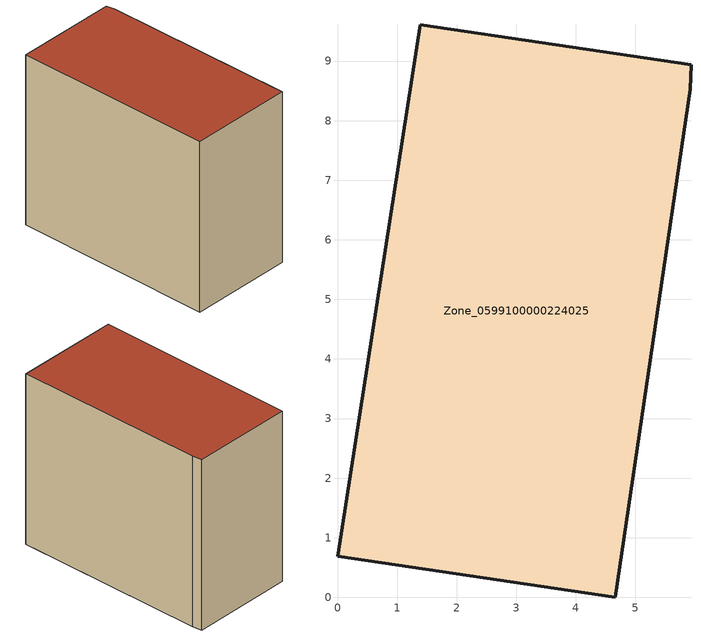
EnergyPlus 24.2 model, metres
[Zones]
Zone_0599100000224025
 floor ground (C_G): 4.66,0 0,0.69 1.39,9.61 5.93,8.94 5.92,8.53 z0
 wall outside (C_F): 0,0.69 4.66,0 5.92,8.53 5.93,8.94 1.39,9.61 0,0.69 z0:7.79
 roof outside (C_R): 1.39,9.61 0,0.69 4.66,0 5.92,8.53 5.93,8.94 z7.79
[BUILDING]
Pand.0599100000224025: North Axis=0; Terrain=City; Loads Convergence Tolerance Value=0.04; Temperature Convergence Tolerance Value=0.4; Solar Distribution=FullExterior; Maximum Number of Warmup Days=25; Minimum Number of Warmup Days=1
[Site:Location]
Rotterdam.The.Hague.AP_ZH_NLD Design_Conditions: Latitude=51.96; Longitude=4.45; Time Zone=1; Elevation=-4.5
[SITE:GROUNDTEMPERATURE:BUILDINGSURFACE]
18, 18, 18, 18, 18, 18, 18, 18, 18, 18, 18, 18
[MATERIAL] Thermal Absorptance=0.9; Solar Absorptance=0.7; Visible Absorptance=0.7
Name | Roughness | Thickness | Conductivity | Density | Specific Heat
G.TC.1946-1964 | MediumSmooth | 0.15 | 1 | 540 | 1210
F.TC.1946-1964 | Rough | 0.3 | 0.857143 | 1920 | 840
R.TC.1946-1964 | MediumRough | 0.2 | 0.235294 | 1500 | 1000
[CONSTRUCTION]
C_G: G.TC.1946-1964
C_F: F.TC.1946-1964
C_R: R.TC.1946-1964
[ZONE]
Zone_0599100000224025: Type=1; Multiplier=1; Ceiling Height=Autocalculate; Volume=Autocalculate; Floor Area=autocalculate; Part of Total Floor Area=Yes
[ZONEINFILTRATION:DESIGNFLOWRATE]
Infil_Zone_0599100000224025: Zone or ZoneList or Space or SpaceList=Zone_0599100000224025; Schedule=AlwaysOn; Design Flow Rate Calculation Method=Flow/Area; Flow Rate per Floor Area=0.003; Constant Term Coefficient=1; Temperature Term Coefficient=0; Velocity Term Coefficient=0; Velocity Squared Term Coefficient=0
[HVACTEMPLATE:ZONE:IDEALLOADSAIRSYSTEM]
Zone_0599100000224025: Maximum Heating Supply Air Temperature=50; Minimum Cooling Supply Air Temperature=13; Maximum Heating Supply Air Humidity Ratio=0.0156; Minimum Cooling Supply Air Humidity Ratio=0.0077; Heating Limit=NoLimit; Cooling Limit=NoLimit; Dehumidification Control Type=ConstantSensibleHeatRatio; Cooling Sensible Heat Ratio=0.7; Dehumidification Setpoint=60; Humidification Control Type=None; Humidification Setpoint=30; Outdoor Air Method=None; Outdoor Air Flow Rate per Person=0.00944; Outdoor Air Flow Rate per Zone Floor Area=0; Outdoor Air Flow Rate per Zone=0; Demand Controlled Ventilation Type=None; Outdoor Air Economizer Type=NoEconomizer; Heat Recovery Type=None; Sensible Heat Recovery Effectiveness=0.7; Latent Heat Recovery Effectiveness=0.65
[ZONECONTROL:THERMOSTAT]
ThermostatControl_Zone_0599100000224025: Zone or ZoneList=Zone_0599100000224025; Control Type Schedule=DualSetpointControlType; Control 1=Thermostat_Zone_0599100000224025; Temperature Difference Between Cutout And Setpoint=0
[THERMOSTATSETPOINT:DUALSETPOINT]
Thermostat_Zone_0599100000224025: Heating Setpoint Temperature Schedule=HeatingSetpoint_Zone_0599100000224025; Cooling Setpoint Temperature Schedule=CoolingSetpoint_Zone_0599100000224025
[SCHEDULE:COMPACT]
HeatingSetpoint_Zone_0599100000224025: Through: 12/31, For: AllDays, Until: 24:00, 21
CoolingSetpoint_Zone_0599100000224025: Through: 12/31, For: AllDays, Until: 24:00, 24
DualSetpointControlType: Through: 12/31, For: AllDays, Until: 24:00, 4
AlwaysOn: Through: 12/31, For: AllDays, Until: 24:00, 1
